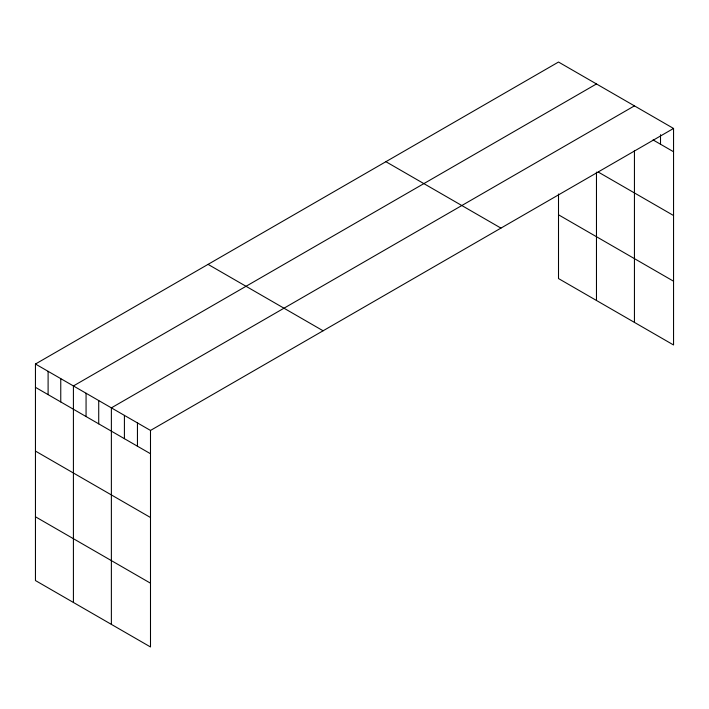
<?xml version="1.0" encoding="UTF-8"?>
<svg xmlns="http://www.w3.org/2000/svg" width="709" height="709" viewBox="0 0 709 709"><rect width="100%" height="100%" fill="white"/><g stroke="black" fill="none" stroke-linecap="round" stroke-linejoin="round"><path stroke-width="1.06" d="M35.45 364.027L150.494 430.443L150.494 646.962L35.45 580.547L35.45 364.027L558.506 62.038L673.55 128.453L673.55 344.973L558.506 278.557L558.506 193.991M596.473 83.954L73.417 385.944L73.417 602.464M634.44 105.871L111.375 407.861L111.375 624.381M150.494 430.443L673.55 128.453M653.06 139.93L673.55 151.753M598.281 172.065L673.55 215.518M558.506 214.792L673.55 281.216M385.9 161.696L500.944 228.112M208.056 264.368L323.1 330.784M35.45 387.327L150.494 453.742M35.45 451.084L150.494 517.508M35.45 516.781L150.494 583.197M660.513 134.701L660.513 144.228M634.44 150.432L634.44 322.391M596.473 172.11L596.473 300.474M137.449 422.918L137.449 446.218M124.412 415.385L124.412 438.685M98.719 400.55L98.719 423.858M86.064 393.247L86.064 416.546M60.761 378.633L60.761 401.932M48.106 371.33L48.106 394.629"/></g></svg>
